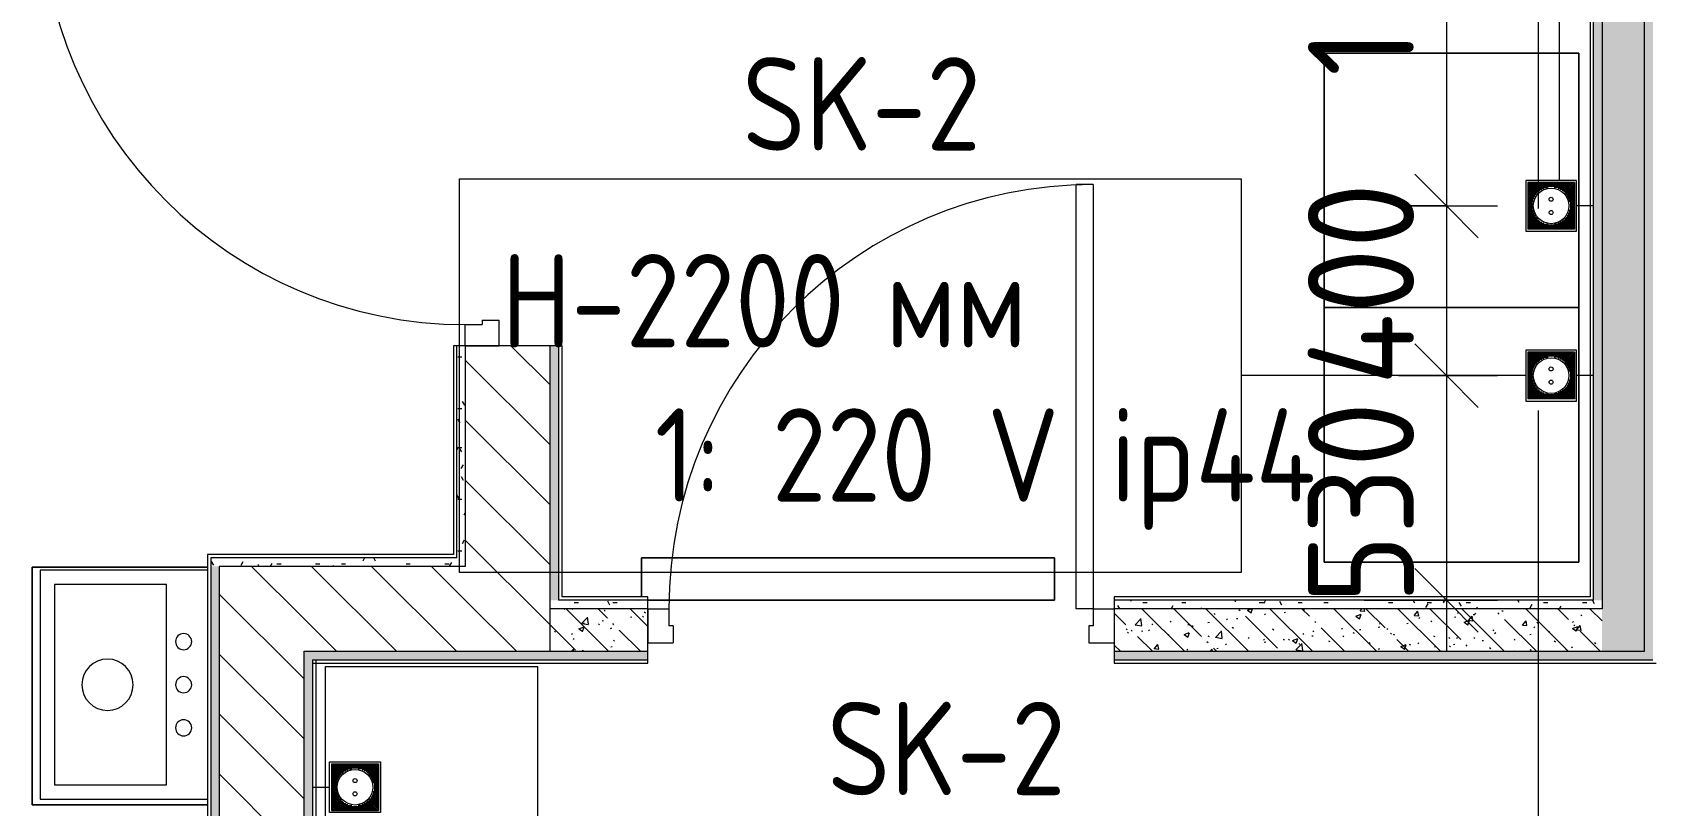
# Model space of a CAD drawing. Header units: millimetres. Extents: x 35881 to 234190, y -8553 to 29063.
# Drawn here: x 56909 to 60720, y 18236 to 20059 of the extents above; entities that cross this region are included whole.
import ezdxf

# ---------------------------------------------------------------- set-up
doc = ezdxf.new("R2010")
doc.units = ezdxf.units.MM
doc.linetypes.add('Осевая', pattern=[3175, 635, -476.25, 1587.5, -476.25])
for name, color, linetype, lineweight in [('A-ANNO-DIMS', 7, 'Continuous', 9), ('A-ANNO-DIMS-100', 7, 'Continuous', 9), ('A-DETL-GENF', 7, 'Continuous', 9), ('A-DOOR', 7, 'Continuous', 9), ('A-DOOR-1', 7, 'Continuous', 13), ('A-DOOR-FRAM', 7, 'Continuous', 13), ('A-WALL', 7, 'Continuous', 9), ('E-ELEC-FIXT-IDEN', 7, 'Continuous', 9), ('I-WALL', 7, 'Continuous', 9), ('P-SANR-FIXT', 7, 'Continuous', 9), ('Оси-2', 7, 'Осевая', 9), ('Электрические приборы', 7, 'Continuous', 9)]:
    doc.layers.add(name, color=color, linetype=linetype, lineweight=lineweight)
for name, color, linetype, lineweight, true_color in [('A-WALL-1', 7, 'Continuous', 9, 0x3c3c3c), ('A-WALL-FNSH-1', 7, 'Continuous', 9, 0x3c3c3c), ('I-FURN-1', 7, 'Continuous', 9, 0xf0f0f0), ('Оси розеток', 7, 'Continuous', 9, 0xff1e23)]:
    doc.layers.add(name, color=color, linetype=linetype, lineweight=lineweight, true_color=true_color)
doc.styles.add('GOST Common', font='GOST_Common.ttf', dxfattribs={"width": 0.9, "height": 220})
doc.styles.add('ISOCPEUR', font='isocpeur.ttf', dxfattribs={"width": 0.9, "height": 250})
doc.dimstyles.new('ISO-2_5_0_9К_БОЛЬШОЙ', dxfattribs={"dimscale": 304.8, "dimtxt": 248.995294, "dimasz": 0.492126, "dimexe": 0.393701, "dimexo": 0.984252, "dimgap": 0, "dimtad": 1, "dimdec": 0, "dimrnd": 10, "dimzin": 0, "dimdsep": 46, "dimtxsty": 'ISOCPEUR', "dimblk1": 'OBLIQUE', "dimblk2": 'OBLIQUE', "dimsah": 1, "dimcen": 0.09, "dimdle": 0.393701, "dimazin": 0, "dimtfac": 1, "dimtdec": 4, "dimtix": 1, "dimtmove": 0, "dimatfit": 3, "dimfxl": 1, "dimtvp": 1, "dimtolj": 1, "dimtzin": 0, "dimarcsym": 2})
doc.dimstyles.new('ISO-2_5_0_9К_БОЛЬШОЙ_1', dxfattribs={"dimscale": 304.8, "dimtxt": 248.995294, "dimasz": 0.492126, "dimexe": 0.393701, "dimexo": 0.984252, "dimgap": 0, "dimtad": 1, "dimdec": 0, "dimrnd": 10, "dimzin": 0, "dimdsep": 46, "dimtxsty": 'ISOCPEUR', "dimblk1": 'OBLIQUE', "dimblk2": 'OBLIQUE', "dimsah": 1, "dimcen": 0.09, "dimdle": 0.393701, "dimazin": 0, "dimtfac": 1, "dimtdec": 4, "dimtix": 1, "dimtmove": 2, "dimatfit": 3, "dimfxl": 1, "dimtvp": 1, "dimtolj": 1, "dimtzin": 0, "dimarcsym": 2})
pattern_1 = [(135, (0, 0), (-75.43415, -75.43415), [106.68, -17.78, 3.556, -17.78]), (135, (0, 75.39), (-75.43415, -75.43415), []), (50, (0, 0), (127.52922, -11.15758), [13.335, -146.685]), (355, (0, 0), (-24.66966, 133.74002), [10.668, -117.348]), (100.451, (10.63, -0.93), (102.85973, 122.58178), [11.333, -124.663]), (46.184, (0, 35.56), (189.75516, -29.43036), [20.002, -220.027]), (96.636, (15.81, 33.1), (166.1822, 173.1996), [17, -186.995]), (351.184, (0, 35.56), (166.18393, 173.1976), [16.002, -176.022]), (21, (17.78, 26.67), (106.13027, -71.58603), [13.335, -146.685]), (326, (17.78, 26.67), (43.26188, 128.93175), [10.668, -117.348]), (71.451, (26.62, 20.7), (149.39198, 57.34505), [11.333, -124.663]), (37.5, (0, 0), (2.162228, 59.188357), [3.353, -112.573, 3.353, -115.773, -117.792]), (37.5, (0, 0), (2.162228, 59.188357), [-235.052, 3.353, -114.44]), (7.5, (0, 0), (46.77386, 70.12615), [3.353, -64.567, 3.353, -109.906, -44.894]), (7.5, (0, 0), (46.77386, 70.12615), [-181.178, 3.353, -41.542]), (327.5, (-39.65, 0), (94.91367, -4.010093), [3.353, -41.097, 3.353, -135.331, -184.023]), (327.5, (-39.65, 0), (94.91367, -4.010093), [-183.134, 3.353, -180.67]), (317.5, (-57.43, 0), (103.69057, 17.79882), [3.353, -54.432, 3.353, -88.748, -130.683]), (317.5, (-57.43, 0), (103.69057, 17.79882), [-149.885, 3.353, -127.33])]
pattern_2 = [(135, (0, 0), (-70.71068, -70.71068), [])]
pattern_3 = [(0, (0, 0), (121.92, 30.48), [10.058, -81.382, 10.058, -81.382, -487.68]), (0, (0, 0), (121.92, 30.48), [-182.88, 10.058, -172.822, 10.058, -81.382, -213.36]), (0, (0, 0), (121.92, 30.48), [-457.2, 10.058, -50.902, 10.058, -142.342]), (120, (45.72, 15.24), (-87.356454, 90.345817), [10.058, -81.382, 10.058, -81.382, -487.68]), (120, (45.72, 15.24), (-87.356454, 90.345817), [-182.88, 10.058, -172.822, 10.058, -81.382, -213.36]), (120, (45.72, 15.24), (-87.356454, 90.345817), [-457.2, 10.058, -50.902, 10.058, -142.342]), (240, (60.96, 76.2), (-34.563546, -120.825817), [10.058, -81.382, 10.058, -81.382, -487.68]), (240, (60.96, 76.2), (-34.563546, -120.825817), [-182.88, 10.058, -172.822, 10.058, -81.382, -213.36]), (240, (60.96, 76.2), (-34.563546, -120.825817), [-457.2, 10.058, -50.902, 10.058, -142.342])]

# ---------------------------------------------------------------- blocks, each defined once
blk = doc.blocks.new('110_Дверь_СКБ_1Ст_Внутренняя1 - Д-11 1100x2100h_кладовые _все__ коридор _между помещениями блока столовой__ моечные _все_-32089444-План размещения напольных электротехнических лючков и розеток 1 этажа в осях 12-23')
at = {"layer": 'A-DOOR'}
blk.add_arc((512.5, 50), 1000, 90, 180, dxfattribs=at)
at = {"layer": 'A-DOOR-1'}
for p, q in [((512.5, 1050), (472.5, 1050)), ((472.5, 50), (472.5, 1050)), ((512.5, 1050), (512.5, 50)), ((512.5, 50), (472.5, 50))]:
    blk.add_line(p, q, dxfattribs=at)
at = {"layer": 'A-DOOR-FRAM'}
for p, q in [((-537.5, 50), (-537.5, -30)), ((-537.5, 50), (-487.5, 50)), ((-487.5, 50), (-487.5, 10)), ((512.5, 50), (512.5, 10)), ((512.5, 50), (562.5, 50)), ((562.5, 50), (562.5, -30)), ((-477.5, 10), (-487.5, 10)), ((-477.5, 10), (-477.5, -30)), ((502.5, 10), (502.5, -30)), ((512.5, 10), (502.5, 10)), ((-537.5, -30), (-477.5, -30)), ((502.5, -30), (562.5, -30))]:
    blk.add_line(p, q, dxfattribs=at)
blk = doc.blocks.new('110_Дверь_СКБ_1Ст_Внутренняя1 - Д-12 EIW 1100x2100h_кладовые _все__ коридор _между помещениями блока столовой__ моечные _все_-32936079-План размещения напольных электротехнических лючков и розеток 1 этажа в осях 12-23')
at = {"layer": 'A-DOOR'}
blk.add_arc((512.5, 100), 1000, 90, 180, dxfattribs=at)
at = {"layer": 'A-DOOR-1'}
for p, q in [((512.5, 1100), (472.5, 1100)), ((472.5, 100), (472.5, 1100)), ((512.5, 1100), (512.5, 100)), ((512.5, 100), (472.5, 100))]:
    blk.add_line(p, q, dxfattribs=at)
at = {"layer": 'A-DOOR-FRAM'}
for p, q in [((-537.5, 100), (-537.5, 20)), ((-537.5, 100), (-487.5, 100)), ((-487.5, 100), (-487.5, 60)), ((512.5, 100), (512.5, 60)), ((512.5, 100), (562.5, 100)), ((562.5, 100), (562.5, 20)), ((-477.5, 60), (-487.5, 60)), ((-477.5, 60), (-477.5, 20)), ((502.5, 60), (502.5, 20)), ((512.5, 60), (502.5, 60)), ((-537.5, 20), (-477.5, 20)), ((502.5, 20), (562.5, 20))]:
    blk.add_line(p, q, dxfattribs=at)
blk = doc.blocks.new('Холодильник встроенный 1180 мм - 6_9п-25546520-План размещения напольных электротехнических лючков и розеток 1 этажа в осях 12-23')
at = {"layer": 'I-FURN-1'}
for p, q in [((305.1, 329.9), (-294.9, 329.9)), ((-294.9, 329.9), (-294.9, -270.1)), ((-294.9, -270.1), (-294.9, 329.9)), ((-294.9, 329.9), (305.1, 329.9)), ((305.1, -270.1), (305.1, 329.9)), ((305.1, 329.9), (305.1, -270.1)), ((-294.9, -270.1), (305.1, -270.1)), ((305.1, -270.1), (-294.9, -270.1))]:
    blk.add_line(p, q, dxfattribs=at)
blk = doc.blocks.new('Мойка кухонная - Мойка Steel Hammer SH R 5151 GLOWE 2-V160-План размещения напольных электротехнических лючков и розеток 1 этажа в осях 12-23')
at = {"layer": 'P-SANR-FIXT'}
for p, q in [((-270, -5.6), (-270, -400)), ((270, -400), (270, -5.7)), ((236.1, -102.3), (-236.6, -102.3)), ((-236.6, -102.3), (-236.6, -366.4)), ((236.1, -366.4), (236.1, -102.3)), ((-236.6, -366.4), (236.1, -366.4)), ((-270, -400), (270, -400))]:
    blk.add_line(p, q, dxfattribs=at)
for centre, radius, start, end in [((-101.6, -61.9), 19, 90, 180), ((-101.6, -61.9), 19, 180, 270), ((-101.6, -61.9), 19, 360, 90), ((-101.6, -61.9), 19.1, 270, 360), ((0, -61.9), 19, 360, 180), ((0, -61.9), 19, 180, 360), ((101.6, -61.9), 19.1, 360, 180), ((101.6, -61.9), 19.1, 180, 360), ((0, -241.3), 60.5, 360, 180), ((0, -241.3), 60.5, 180, 360)]:
    blk.add_arc(centre, radius, start, end, dxfattribs=at)
blk = doc.blocks.new('Стол базовый прямоугольный - 1_221п-25625161-План размещения напольных электротехнических лючков и розеток 1 этажа в осях 12-23')
at = {"layer": 'I-FURN-1'}
for p, q in [((-600, 250), (600, 250)), ((-600, -250), (-600, 250)), ((600, 250), (600, -250)), ((600, -250), (-600, -250))]:
    blk.add_line(p, q, dxfattribs=at)
blk = doc.blocks.new('Блок Розеток и Выключателей - Блок Розеток и Выключателей_SK2-27368982-План размещения напольных электротехнических лючков и розеток 1 этажа в осях 12-23')
at = {"layer": 'A-DETL-GENF'}
for p, q in [((60, 160), (-60, 160)), ((-60, 160), (-60, 40)), ((-55.2, 44.8), (-55.2, 155.2)), ((55.2, 155.2), (-55.2, 155.2)), ((-52.8, 47.2), (-52.8, 152.8)), ((52.8, 152.8), (-52.8, 152.8)), ((52.8, 47.2), (52.8, 152.8)), ((55.2, 44.8), (55.2, 155.2)), ((60, 40), (60, 160)), ((50.4, 150.4), (-50.4, 150.4)), ((-50.4, 49.6), (-50.4, 150.4)), ((48, 148), (-48, 148)), ((-48, 52), (-48, 148)), ((45.6, 145.6), (-45.6, 145.6)), ((-45.6, 54.4), (-45.6, 145.6)), ((-9.6, 143.2), (-43.2, 143.2)), ((-43.2, 143.2), (-43.2, 107.2)), ((-16.8, 140.8), (-40.8, 140.8)), ((-40.8, 140.8), (-40.8, 116.8)), ((-21.6, 138.4), (-38.4, 138.4)), ((-38.4, 138.4), (-38.4, 121.6)), ((-26.4, 136), (-36, 136)), ((-36, 136), (-36, 126.4)), ((-28.8, 133.6), (-33.6, 133.6)), ((-33.6, 133.6), (-33.6, 128.8)), ((9.6, 143.2), (43.2, 143.2)), ((16.8, 140.8), (40.8, 140.8)), ((21.6, 138.4), (38.4, 138.4)), ((26.4, 136), (36, 136)), ((28.8, 133.6), (33.6, 133.6)), ((33.6, 133.6), (33.6, 128.8)), ((36, 136), (36, 126.4)), ((38.4, 138.4), (38.4, 121.6)), ((40.8, 140.8), (40.8, 116.8)), ((43.2, 143.2), (43.2, 107.2)), ((45.6, 54.4), (45.6, 145.6)), ((48, 52), (48, 148)), ((50.4, 49.6), (50.4, 150.4)), ((-43.2, 56.8), (-43.2, 92.8)), ((-40.8, 59.2), (-40.8, 83.2)), ((-38.4, 61.6), (-38.4, 78.4)), ((38.4, 61.6), (38.4, 78.4)), ((40.8, 59.2), (40.8, 83.2)), ((43.2, 56.8), (43.2, 92.8)), ((-60, 40), (60, 40)), ((55.2, 44.8), (-55.2, 44.8)), ((52.8, 47.2), (-52.8, 47.2)), ((50.4, 49.6), (-50.4, 49.6)), ((48, 52), (-48, 52)), ((45.6, 54.4), (-45.6, 54.4)), ((-9.6, 56.8), (-43.2, 56.8)), ((-16.8, 59.2), (-40.8, 59.2)), ((-21.6, 61.6), (-38.4, 61.6)), ((-36, 64), (-36, 73.6)), ((-26.4, 64), (-36, 64)), ((-33.6, 66.4), (-33.6, 71.2)), ((-28.8, 66.4), (-33.6, 66.4)), ((9.6, 56.8), (43.2, 56.8)), ((16.8, 59.2), (40.8, 59.2)), ((21.6, 61.6), (38.4, 61.6)), ((26.4, 64), (36, 64)), ((28.8, 66.4), (33.6, 66.4)), ((33.6, 66.4), (33.6, 71.2)), ((36, 64), (36, 73.6))]:
    blk.add_line(p, q, dxfattribs=at)
for centre, radius in [((0, 100), 42), ((-15.6, 100), 4.8), ((15.6, 100), 4.8)]:
    blk.add_circle(centre, radius, dxfattribs=at)
at = {"layer": 'Оси розеток'}
blk.add_line((0, 0), (0, 40), dxfattribs=at)
blk = doc.blocks.new('Блок Розеток и Выключателей - Блок Розеток и Выключателей_SK2-27368969-План размещения напольных электротехнических лючков и розеток 1 этажа в осях 12-23')
at = {"layer": 'A-DETL-GENF'}
for p, q in [((-60, -40), (60, -40)), ((-60, -160), (-60, -40)), ((-55.2, -44.8), (-55.2, -155.2)), ((55.2, -44.8), (-55.2, -44.8)), ((-52.8, -47.2), (-52.8, -152.8)), ((52.8, -47.2), (-52.8, -47.2)), ((50.4, -49.6), (-50.4, -49.6)), ((-50.4, -49.6), (-50.4, -150.4)), ((48, -52), (-48, -52)), ((-48, -52), (-48, -148)), ((45.6, -54.4), (-45.6, -54.4)), ((-45.6, -54.4), (-45.6, -145.6)), ((-9.6, -56.8), (-43.2, -56.8)), ((-43.2, -56.8), (-43.2, -92.8)), ((-16.8, -59.2), (-40.8, -59.2)), ((-40.8, -59.2), (-40.8, -83.2)), ((-21.6, -61.6), (-38.4, -61.6)), ((-38.4, -61.6), (-38.4, -78.4)), ((-26.4, -64), (-36, -64)), ((-36, -64), (-36, -73.6)), ((-28.8, -66.4), (-33.6, -66.4)), ((-33.6, -66.4), (-33.6, -71.2)), ((9.6, -56.8), (43.2, -56.8)), ((16.8, -59.2), (40.8, -59.2)), ((21.6, -61.6), (38.4, -61.6)), ((26.4, -64), (36, -64)), ((28.8, -66.4), (33.6, -66.4)), ((33.6, -66.4), (33.6, -71.2)), ((36, -64), (36, -73.6)), ((38.4, -61.6), (38.4, -78.4)), ((40.8, -59.2), (40.8, -83.2)), ((43.2, -56.8), (43.2, -92.8)), ((45.6, -54.4), (45.6, -145.6)), ((48, -52), (48, -148)), ((50.4, -49.6), (50.4, -150.4)), ((52.8, -47.2), (52.8, -152.8)), ((55.2, -44.8), (55.2, -155.2)), ((60, -40), (60, -160)), ((-43.2, -143.2), (-43.2, -107.2)), ((43.2, -143.2), (43.2, -107.2)), ((50.4, -150.4), (-50.4, -150.4)), ((48, -148), (-48, -148)), ((45.6, -145.6), (-45.6, -145.6)), ((-9.6, -143.2), (-43.2, -143.2)), ((-40.8, -140.8), (-40.8, -116.8)), ((-16.8, -140.8), (-40.8, -140.8)), ((-38.4, -138.4), (-38.4, -121.6)), ((-21.6, -138.4), (-38.4, -138.4)), ((-36, -136), (-36, -126.4)), ((-26.4, -136), (-36, -136)), ((-33.6, -133.6), (-33.6, -128.8)), ((-28.8, -133.6), (-33.6, -133.6)), ((9.6, -143.2), (43.2, -143.2)), ((16.8, -140.8), (40.8, -140.8)), ((21.6, -138.4), (38.4, -138.4)), ((26.4, -136), (36, -136)), ((28.8, -133.6), (33.6, -133.6)), ((33.6, -133.6), (33.6, -128.8)), ((36, -136), (36, -126.4)), ((38.4, -138.4), (38.4, -121.6)), ((40.8, -140.8), (40.8, -116.8)), ((60, -160), (-60, -160)), ((55.2, -155.2), (-55.2, -155.2)), ((52.8, -152.8), (-52.8, -152.8))]:
    blk.add_line(p, q, dxfattribs=at)
for centre, radius in [((0, -100), 42), ((-15.6, -100), 4.8), ((15.6, -100), 4.8)]:
    blk.add_circle(centre, radius, dxfattribs=at)
at = {"layer": 'Оси розеток'}
blk.add_line((0, 0), (0, -40), dxfattribs=at)
blk = doc.blocks.new('DIMBLOCK53-План размещения напольных электротехнических лючков и розеток 1 этажа в осях 12-23')
at = {"layer": 'A-ANNO-DIMS-100', "lineweight": 20}
for p, q in [((60243.3, 20849.8), (60168.3, 20924.8)), ((60243.3, 20849.8), (60318.3, 20774.8)), ((60243.3, 19649.8), (60168.3, 19724.8)), ((60243.3, 19649.8), (60318.3, 19574.8))]:
    blk.add_line(p, q, dxfattribs=at)
at = {"layer": 'A-ANNO-DIMS-100'}
for p, q in [((60130, 20849.8), (60363.3, 20849.8)), ((60243.3, 20849.8), (60130, 20849.8)), ((60243.3, 20849.8), (60243.3, 19649.8)), ((60130, 19649.8), (60363.3, 19649.8)), ((60243.3, 19649.8), (60130, 19649.8))]:
    blk.add_line(p, q, dxfattribs=at)
at = {"layer": 'A-ANNO-DIMS-100', "color": 0, "insert": (59916.7, 19955.3), "char_height": 250, "width": 706.764, "attachment_point": 1, "rotation": 90, "line_spacing_factor": 1.149209, "style": 'ISOCPEUR'}
blk.add_mtext('1200', dxfattribs=at)
blk = doc.blocks.new('_Oblique')
at = {"color": 0, "linetype": 'ByBlock', "lineweight": -2}
blk.add_line((-0.5, -0.5), (0.5, 0.5), dxfattribs=at)
blk = doc.blocks.new('DIMBLOCK54-План размещения напольных электротехнических лючков и розеток 1 этажа в осях 12-23')
at = {"layer": 'A-ANNO-DIMS-100', "lineweight": 20}
for p, q in [((60243.3, 19649.8), (60168.3, 19724.8)), ((60243.3, 19649.8), (60318.3, 19574.8)), ((60243.3, 19249.8), (60168.3, 19324.8)), ((60243.3, 19249.8), (60318.3, 19174.8))]:
    blk.add_line(p, q, dxfattribs=at)
at = {"layer": 'A-ANNO-DIMS-100'}
for p, q in [((60130, 19649.8), (60363.3, 19649.8)), ((60243.3, 19649.8), (60130, 19649.8)), ((60243.3, 19649.8), (60243.3, 19249.8)), ((60130, 19249.8), (60363.3, 19249.8)), ((60243.3, 19249.8), (60130, 19249.8))]:
    blk.add_line(p, q, dxfattribs=at)
at = {"layer": 'A-ANNO-DIMS-100', "color": 0, "insert": (59916.7, 19226.6), "char_height": 250, "width": 597.589, "attachment_point": 1, "rotation": 90, "line_spacing_factor": 1.149209, "style": 'ISOCPEUR'}
blk.add_mtext('400', dxfattribs=at)
blk = doc.blocks.new('DIMBLOCK55-План размещения напольных электротехнических лючков и розеток 1 этажа в осях 12-23')
at = {"layer": 'A-ANNO-DIMS-100', "lineweight": 20}
for p, q in [((60243.3, 19249.8), (60168.3, 19324.8)), ((60243.3, 19249.8), (60318.3, 19174.8)), ((60243.3, 18720), (60168.3, 18795)), ((60243.3, 18720), (60318.3, 18645))]:
    blk.add_line(p, q, dxfattribs=at)
at = {"layer": 'A-ANNO-DIMS-100'}
for p, q in [((60130, 19249.8), (60363.3, 19249.8)), ((60243.3, 19249.8), (60130, 19249.8)), ((60243.3, 19249.8), (60243.3, 18600)), ((60049.4, 18720), (60363.3, 18720)), ((60243.3, 18720), (60049.4, 18720))]:
    blk.add_line(p, q, dxfattribs=at)
at = {"layer": 'A-ANNO-DIMS-100', "color": 0, "insert": (59916.7, 18711.7), "char_height": 250, "width": 568.858, "attachment_point": 1, "rotation": 90, "line_spacing_factor": 1.149209, "style": 'ISOCPEUR'}
blk.add_mtext('530', dxfattribs=at)

msp = doc.modelspace()

# ---------------------------------------------------------------- hatches: boundary and pattern name
at = {"layer": 'I-WALL'}
h = msp.add_hatch(dxfattribs=at)
h.set_pattern_fill('FP_22', color=256, style=0, pattern_type=2)
h.set_pattern_definition(pattern_1)
h.paths.add_polyline_path([(60710, 18600), (60710, 22750), (60610, 22750), (60610, 18600)])
h.paths.add_polyline_path([(60610, 23250), (60710, 23250), (60710, 23350), (60610, 23350), (60610, 23270)])
h.paths.add_polyline_path([(60710, 24050), (60710, 24950), (60610, 24950), (60610, 24050)])
h = msp.add_hatch(dxfattribs=at)
h.set_pattern_fill('FP_58', color=256, style=0, pattern_type=2)
h.set_pattern_definition(pattern_3)
h.paths.add_polyline_path([(58150, 18720), (58150, 19320), (58130, 19320), (58130, 18720)])
h.paths.add_polyline_path([(58150, 20420), (58150, 24810), (58130, 24810), (58130, 20420)])
h = msp.add_hatch(dxfattribs=at)
h.set_pattern_fill('FP_58', color=256, style=0, pattern_type=2)
h.set_pattern_definition(pattern_3)
h.paths.add_polyline_path([(60710, 18600), (60730, 18600), (60730, 24760), (60710, 24760), (60710, 19705.9)])
h = msp.add_hatch(dxfattribs=at)
h.set_pattern_fill('FP_58', color=256, style=0, pattern_type=2)
h.set_pattern_definition(pattern_3)
h.paths.add_polyline_path([(60590, 18720), (60610, 18720), (60610, 22750), (60590, 22750), (60590, 18728)])
h = msp.add_hatch(dxfattribs=at)
h.set_pattern_fill('FP_20', color=256, style=0, pattern_type=2)
h.set_pattern_definition(pattern_2)
h.paths.add_polyline_path([(58130, 18600), (58130, 19320), (57930, 19320), (57930, 18600)])
h.paths.add_polyline_path([(58130, 20420), (58130, 20520), (57930, 20520), (57930, 20420)])
h = msp.add_hatch(dxfattribs=at)
h.set_pattern_fill('FP_58', color=256, style=0, pattern_type=2)
h.set_pattern_definition(pattern_3)
h.paths.add_polyline_path([(57930, 18800), (57930, 19320), (57910, 19320), (57910, 18800)])
h.paths.add_polyline_path([(57930, 20420), (57930, 20500), (57910, 20500), (57910, 20420)])
h = msp.add_hatch(dxfattribs=at)
h.set_pattern_fill('FP_58', color=256, style=0, pattern_type=2)
h.set_pattern_definition(pattern_3)
h.paths.add_polyline_path([(57910, 18800), (57910, 18820), (57330, 18820), (57330, 18800), (57901.4, 18800)])
h = msp.add_hatch(dxfattribs=at)
h.set_pattern_fill('FP_58', color=256, style=0, pattern_type=2)
h.set_pattern_definition(pattern_3)
h.paths.add_polyline_path([(57350, 15803.8), (57350, 15903.8), (57330, 15903.8), (57330, 15803.8)])
h.paths.add_polyline_path([(57350, 17003.8), (57350, 18800), (57330, 18800), (57330, 17003.8)])
h = msp.add_hatch(dxfattribs=at)
h.set_pattern_fill('FP_20', color=256, style=0, pattern_type=2)
h.set_pattern_definition(pattern_2)
h.paths.add_polyline_path([(57550, 15803.8), (57550, 15903.8), (57350, 15903.8), (57350, 15803.8)])
h.paths.add_polyline_path([(57550, 17003.8), (57550, 18800), (57350, 18800), (57350, 17003.8)])
h = msp.add_hatch(dxfattribs=at)
h.set_pattern_fill('FP_20', color=256, style=0, pattern_type=2)
h.set_pattern_definition(pattern_2)
h.paths.add_polyline_path([(57930, 18600), (57930, 18800), (57550, 18800), (57550, 18600), (57901.4, 18600)])
h = msp.add_hatch(dxfattribs=at)
h.set_pattern_fill('FP_58', color=256, style=0, pattern_type=2)
h.set_pattern_definition(pattern_3)
h.paths.add_polyline_path([(59460, 18700), (60610, 18700), (60610, 18720), (59460, 18720)])
h.paths.add_polyline_path([(58130, 18700), (58360, 18700), (58360, 18720), (58130, 18720)])
h = msp.add_hatch(dxfattribs=at)
h.set_pattern_fill('FP_22', color=256, style=0, pattern_type=2)
h.set_pattern_definition(pattern_1)
h.paths.add_polyline_path([(60610, 18600), (60610, 18700), (59460, 18700), (59460, 18600)])
h.paths.add_polyline_path([(58360, 18600), (58360, 18700), (58130, 18700), (58130, 18600)])
h = msp.add_hatch(dxfattribs=at)
h.set_pattern_fill('FP_58', color=256, style=0, pattern_type=2)
h.set_pattern_definition(pattern_3)
h.paths.add_polyline_path([(60730, 18580), (60730, 18600), (59460, 18600), (59460, 18580)])
h.paths.add_polyline_path([(57570, 18580), (58360, 18580), (58360, 18600), (57550, 18600), (57550, 18580)])
h = msp.add_hatch(dxfattribs=at)
h.set_pattern_fill('FP_58', color=256, style=0, pattern_type=2)
h.set_pattern_definition(pattern_3)
h.paths.add_polyline_path([(57550, 11900), (57570, 11900), (57570, 15903.8), (57550, 15903.8), (57550, 12398.6)])
h.paths.add_polyline_path([(57550, 17003.8), (57570, 17003.8), (57570, 18580), (57550, 18580), (57550, 17270.1)])

# ---------------------------------------------------------------- linework, layer by layer
at = {"layer": 'A-WALL'}
for p, q in [((60590, 18720), (60590, 22730)), ((57910, 18820), (57910, 19320)), ((58150, 19320), (58150, 18720)), ((57910, 18820), (57330, 18820)), ((58360, 18720), (58150, 18720)), ((60590, 18720), (59460, 18720)), ((58360, 18700), (58130, 18700)), ((60610, 18700), (59460, 18700)), ((57570, 18580), (58360, 18580)), ((57570, 18580), (57570, 18572))]:
    msp.add_line(p, q, dxfattribs=at)
at = {"layer": 'A-WALL-1'}
for p, q in [((60610, 22750), (60610, 18700)), ((60710, 18600), (60710, 22750)), ((58150, 19320), (57910, 19320)), ((57930, 19320), (57930, 18800)), ((58130, 18600), (58130, 19320)), ((57330, 18820), (57330, 17003.8)), ((57350, 18800), (57350, 17003.8)), ((57930, 18800), (57350, 18800)), ((58360, 18580), (58360, 18720)), ((59460, 18720), (59460, 18580)), ((57550, 18600), (58360, 18600)), ((57550, 17003.8), (57550, 18600)), ((59460, 18600), (60710, 18600)), ((59460, 18580), (60730, 18580))]:
    msp.add_line(p, q, dxfattribs=at)
at = {"layer": 'A-WALL-FNSH-1'}
for p, q in [((60582, 22722), (60582, 18728)), ((57902, 19320), (57902, 18828)), ((57910, 19320), (57902, 19320)), ((58158, 19320), (58150, 19320)), ((58158, 18728), (58158, 19320)), ((57902, 18828), (57322, 18828)), ((57322, 18828), (57322, 17003.8)), ((58360, 18728), (58158, 18728)), ((58360, 18720), (58360, 18728)), ((60582, 18728), (59460, 18728)), ((59460, 18728), (59460, 18720)), ((57570, 18572), (58360, 18572)), ((57570, 18572), (57570, 17003.8)), ((57578, 17003.8), (57578, 18580)), ((58360, 18572), (58360, 18580)), ((59460, 18580), (59460, 18572)), ((59460, 18572), (60738, 18572))]:
    msp.add_line(p, q, dxfattribs=at)
at = {"layer": 'E-ELEC-FIXT-IDEN'}
for p, q in [((60510, 19709.8), (60510, 20569.7)), ((60430, 19249.8), (59759.4, 19249.8))]:
    msp.add_line(p, q, dxfattribs=at)
at = {"layer": 'E-ELEC-FIXT-IDEN', "flags": 128}
msp.add_lwpolyline([(57916, 19713.8), (59759.4, 19713.8), (59759.4, 18785.8), (57916, 18785.8)], close=True, dxfattribs=at)
at = {"layer": 'I-FURN-1'}
for p, q in [((57322.1, 18798), (56909.1, 18798)), ((56909.1, 18798), (56909.1, 18237.8)), ((56909.1, 18237.8), (56909.1, 18798)), ((56909.1, 18798), (57322.1, 18798)), ((59319.4, 18820), (58345.2, 18820)), ((58345.2, 18820), (58345.2, 18728)), ((58345.2, 18728), (58345.2, 18820)), ((58345.2, 18820), (59319.4, 18820)), ((59319.4, 18720), (59319.4, 18820)), ((59319.4, 18820), (59319.4, 18720)), ((58360, 18720), (59319.4, 18720)), ((59319.4, 18720), (58360, 18720)), ((56909.1, 18237.8), (57322, 18237.8)), ((57322, 18237.8), (56909.1, 18237.8))]:
    msp.add_line(p, q, dxfattribs=at)
at = {"layer": 'Оси-2'}
msp.add_line((60460, 593.7), (60460, 24898.1), dxfattribs=at)

# ---------------------------------------------------------------- block references
at = {"layer": 'A-DOOR', "rotation": 89.99999999999991}
msp.add_blockref('110_Дверь_СКБ_1Ст_Внутренняя1 - Д-12 EIW 1100x2100h_кладовые _все__ коридор _между помещениями блока столовой__ моечные _все_-32936079-План размещения напольных электротехнических лючков и розеток 1 этажа в осях 12-23', (58030, 19857.5), dxfattribs=at)
at = {"layer": 'A-DOOR'}
msp.add_blockref('110_Дверь_СКБ_1Ст_Внутренняя1 - Д-11 1100x2100h_кладовые _все__ коридор _между помещениями блока столовой__ моечные _все_-32089444-План размещения напольных электротехнических лючков и розеток 1 этажа в осях 12-23', (58897.5, 18650), dxfattribs=at)
at = {"layer": 'I-FURN-1'}
for p in [(60250, 19680), (60250, 19080)]:
    msp.add_blockref('Холодильник встроенный 1180 мм - 6_9п-25546520-План размещения напольных электротехнических лючков и розеток 1 этажа в осях 12-23', p, dxfattribs=at)
at = {"layer": 'I-FURN-1', "rotation": 269.9999999999998}
msp.add_blockref('Стол базовый прямоугольный - 1_221п-25625161-План размещения напольных электротехнических лючков и розеток 1 этажа в осях 12-23', (57850, 17963.8), dxfattribs=at)
at = {"layer": 'P-SANR-FIXT', "rotation": 269.999999999999}
msp.add_blockref('Мойка кухонная - Мойка Steel Hammer SH R 5151 GLOWE 2-V160-План размещения напольных электротехнических лючков и розеток 1 этажа в осях 12-23', (57327.7, 18521), dxfattribs=at)
at = {"layer": 'Электрические приборы'}
for name, p, rotation in [('Блок Розеток и Выключателей - Блок Розеток и Выключателей_SK2-27368982-План размещения напольных электротехнических лючков и розеток 1 этажа в осях 12-23', (60590, 19649.8), 90.00000000000065), ('Блок Розеток и Выключателей - Блок Розеток и Выключателей_SK2-27368982-План размещения напольных электротехнических лючков и розеток 1 этажа в осях 12-23', (60590, 19249.8), 90.00000000000065), ('Блок Розеток и Выключателей - Блок Розеток и Выключателей_SK2-27368969-План размещения напольных электротехнических лючков и розеток 1 этажа в осях 12-23', (57570, 18279.4), 89.99999999999935)]:
    msp.add_blockref(name, p, dxfattribs=dict(at, rotation=rotation))

# ---------------------------------------------------------------- texts
at = {"layer": 'E-ELEC-FIXT-IDEN', "char_height": 220, "attachment_point": 1, "style": 'GOST Common'}
for s, insert, width in [('SK-2', (58582.9, 20000.2), 707.088), ('H-2200 ', (58016, 19536.2), 1096.708), ('мм', (58920.8, 19536.2), 375.19), ('   1: 220 V ip44', (58016, 19172.4), 1984.177), ('SK-2', (58782.9, 18480.6), 707.088)]:
    msp.add_mtext(s, dxfattribs=dict(at, insert=insert, width=width))

# ---------------------------------------------------------------- dimensions: what is measured, and where the dimension line sits
at = {"layer": 'A-ANNO-DIMS'}
dim = msp.add_linear_dim(base=(60243.3, 19649.8), p1=(60430, 20849.8), p2=(60430, 19649.8), angle=90, dimstyle='ISO-2_5_0_9К_БОЛЬШОЙ', override={"dimpost": '<>', "dimfxl": 1200}, dxfattribs=at)
dim.commit()
dim.dimension.update_dxf_attribs({"geometry": 'DIMBLOCK53-План размещения напольных электротехнических лючков и розеток 1 этажа в осях 12-23', "text_midpoint": (60118.3, 20249.8)})
for base, p1, p2, override, picture, middle in [((60243.3, 19249.8), (60430, 19649.8), (60430, 19249.8), {"dimpost": '<>', "dimfxl": 400}, 'DIMBLOCK54-План размещения напольных электротехнических лючков и розеток 1 этажа в осях 12-23', (60083.4, 19525.4)), ((60243.3, 18720), (60430, 19249.8), (60349.4, 18720), {"dimpost": '<>', "dimfxl": 535.919413}, 'DIMBLOCK55-План размещения напольных электротехнических лючков и розеток 1 этажа в осях 12-23', (60083.4, 18996.2))]:
    dim = msp.add_linear_dim(base=base, p1=p1, p2=p2, angle=90, dimstyle='ISO-2_5_0_9К_БОЛЬШОЙ_1', override=override, dxfattribs=at)
    dim.commit()
    dim.dimension.update_dxf_attribs({"geometry": picture, "text_midpoint": middle, "dimtype": 160, "text_rotation": 90})

doc.saveas('drawing.dxf')
